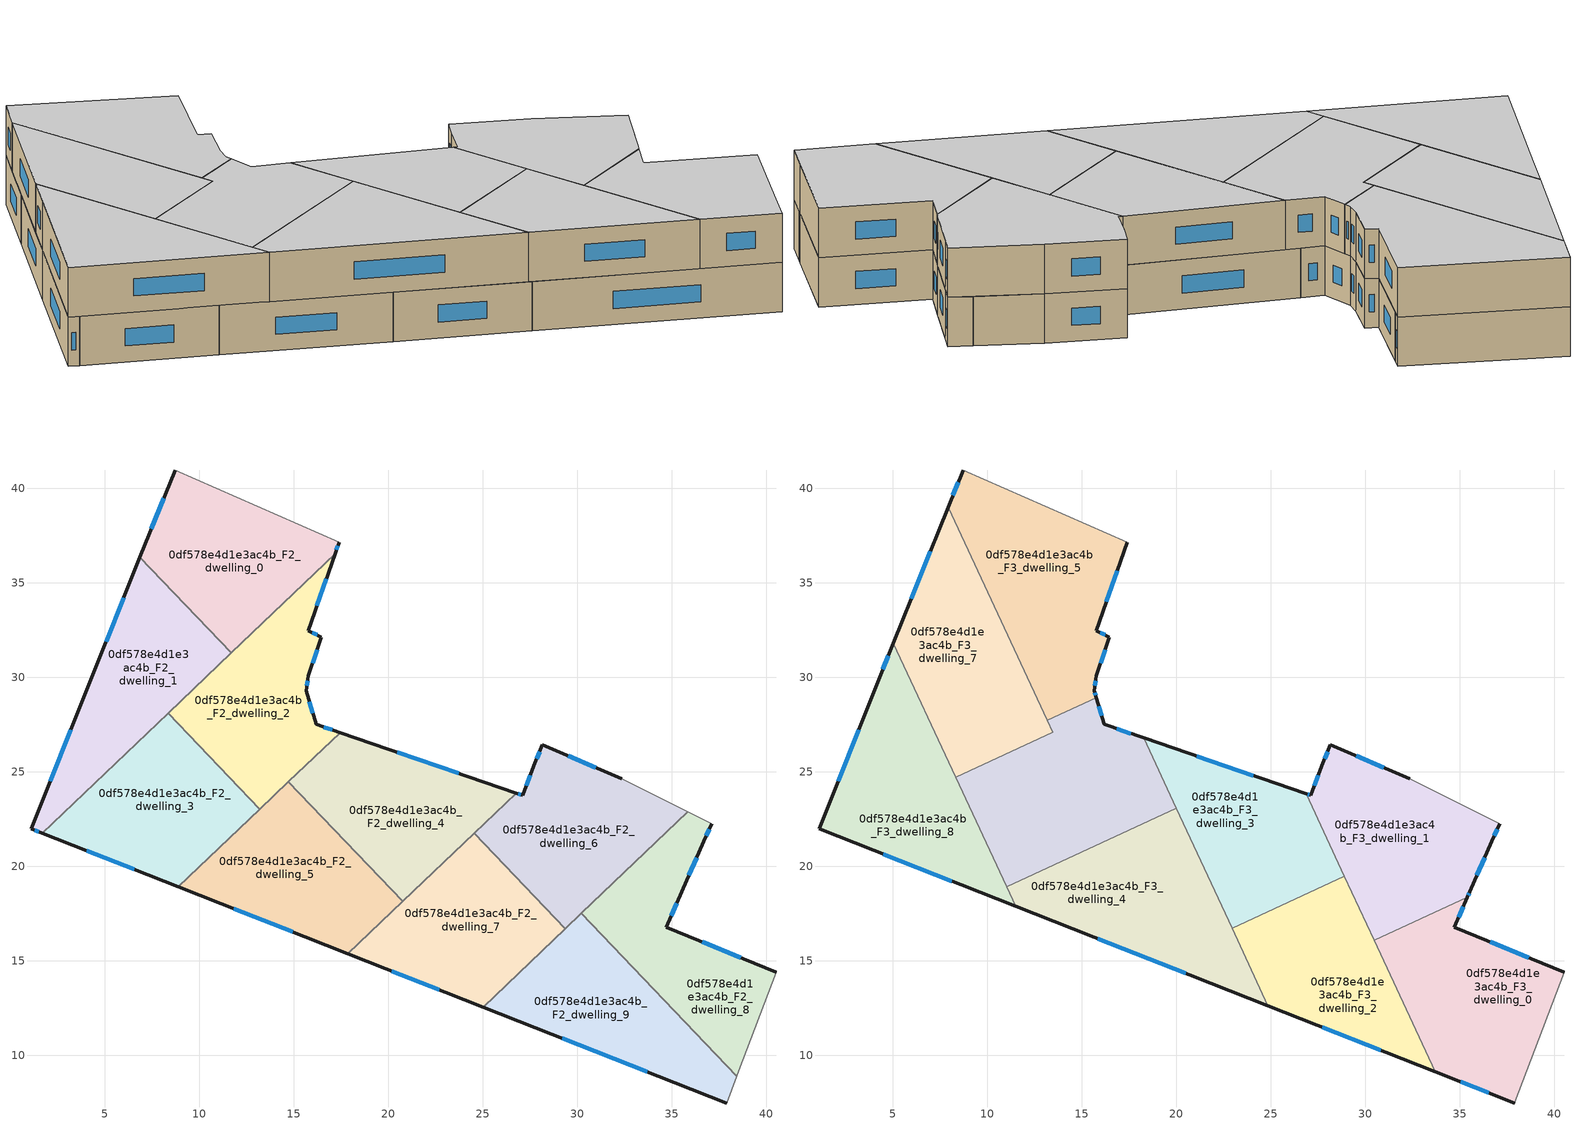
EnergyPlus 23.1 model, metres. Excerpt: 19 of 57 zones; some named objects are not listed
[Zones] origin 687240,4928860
0df578e4d1e3ac4b_F2_dwelling_0
 floor to 0df578e4d1e3ac4b_F1_dwelling_0 (EU_floor_Construction): 17.4,37.16 17.19,36.56 11.69,31.3 6.86,36.35 8.72,40.98 z6
 wall outside (EU_wall_Construction): 17.19,36.56 17.4,37.16 / 8.72,40.98 6.86,36.35 z6:9
 wall adiabatic (EU_wall_Construction): 17.4,37.16 8.72,40.98 z6:9
 wall to 0df578e4d1e3ac4b_F2_dwelling_1 (EU_wall_Construction): 6.86,36.35 11.69,31.3 z6:9
 wall to 0df578e4d1e3ac4b_F2_dwelling_2 (EU_wall_Construction): 11.69,31.3 17.19,36.56 z6:9
 window (EU_Window_Construction): 17.26,36.75 17.33,36.96 / 8.12,39.47 7.47,37.86 z6.98:8.02
0df578e4d1e3ac4b_F2_dwelling_1
 floor to 0df578e4d1e3ac4b_F1_dwelling_1 (EU_floor_Construction): 6.86,36.35 11.69,31.3 1.69,21.75 1.1,21.99 4.2,29.75 z6
 wall outside (EU_wall_Construction): 6.86,36.35 4.2,29.75 1.1,21.99 1.69,21.75 z6:9
 wall to 0df578e4d1e3ac4b_F2_dwelling_3 (EU_wall_Construction): 1.69,21.75 8.35,28.11 z6:9
 wall to 0df578e4d1e3ac4b_F2_dwelling_2 (EU_wall_Construction): 8.35,28.11 11.69,31.3 z6:9
 window (EU_Window_Construction): 6,34.21 5.07,31.9 / 1.3,21.91 1.5,21.83 / 3.19,27.22 2.11,24.51 z6.98:8.02
0df578e4d1e3ac4b_F2_dwelling_2
 floor to 0df578e4d1e3ac4b_F1_dwelling_2 (EU_floor_Construction): 17.19,36.56 15.76,32.48 16.46,32.14 15.77,30.08 15.66,29.3 16.18,27.52 17.45,27.08 13.21,23.03 8.35,28.11 z6
 wall outside (EU_wall_Construction): 17.45,27.08 16.18,27.52 15.66,29.3 15.77,30.08 16.46,32.14 15.76,32.48 17.19,36.56 z6:9
 wall to 0df578e4d1e3ac4b_F2_dwelling_3 (EU_wall_Construction): 8.35,28.11 13.21,23.03 z6:9
 wall to 0df578e4d1e3ac4b_F2_dwelling_4 (EU_wall_Construction): 14.72,24.48 17.45,27.08 z6:9
 wall to 0df578e4d1e3ac4b_F2_dwelling_5 (EU_wall_Construction): 13.21,23.03 14.72,24.48 z6:9
 window (EU_Window_Construction): 16.23,33.8 16.73,35.23 / 16.24,32.25 15.99,32.37 / 16,30.75 16.24,31.47 / 15.7,29.55 15.74,29.82 / 16.01,28.1 15.83,28.72 / 17.04,27.22 16.59,27.38 z6.98:8.02
0df578e4d1e3ac4b_F2_dwelling_3
 floor to 0df578e4d1e3ac4b_F1_dwelling_3 (EU_floor_Construction): 8.35,28.11 13.21,23.03 8.9,18.91 1.69,21.75 z6
 wall outside (EU_wall_Construction): 1.69,21.75 8.9,18.91 z6:9
 wall to 0df578e4d1e3ac4b_F2_dwelling_5 (EU_wall_Construction): 8.9,18.91 13.21,23.03 z6:9
 window (EU_Window_Construction): 4.04,20.83 6.56,19.84 z6.98:8.02
0df578e4d1e3ac4b_F2_dwelling_4
 floor to 0df578e4d1e3ac4b_F1_dwelling_4 (EU_floor_Construction): 26.76,23.88 20.77,18.15 14.72,24.48 17.45,27.08 z6
 wall outside (EU_wall_Construction): 26.76,23.88 17.45,27.08 z6:9
 wall to 0df578e4d1e3ac4b_F2_dwelling_5 (EU_wall_Construction): 14.72,24.48 20.77,18.15 z6:9
 wall to 0df578e4d1e3ac4b_F2_dwelling_7 (EU_wall_Construction): 20.77,18.15 24.55,21.76 z6:9
 wall to 0df578e4d1e3ac4b_F2_dwelling_6 (EU_wall_Construction): 24.55,21.76 26.76,23.88 z6:9
 window (EU_Window_Construction): 23.73,24.92 20.48,26.04 z6.98:8.02
 ceiling adiabatic (EU_roof_Construction): 26.76,23.88 18.28,26.79 21.82,19.16 z9
0df578e4d1e3ac4b_F2_dwelling_5
 floor to 0df578e4d1e3ac4b_F1_dwelling_5 (EU_floor_Construction): 14.72,24.48 20.77,18.15 17.86,15.38 8.9,18.91 z6
 wall outside (EU_wall_Construction): 8.9,18.91 17.86,15.38 z6:9
 wall to 0df578e4d1e3ac4b_F2_dwelling_7 (EU_wall_Construction): 17.86,15.38 20.76,18.15 z6:9
 window (EU_Window_Construction): 11.81,17.76 14.95,16.53 z6.98:8.02
0df578e4d1e3ac4b_F2_dwelling_6
 floor to 0df578e4d1e3ac4b_F1_dwelling_6 (EU_floor_Construction): 35.85,22.9 29.37,16.71 24.55,21.76 26.76,23.88 27.12,23.76 27.7,25.34 28.16,26.44 32.35,24.64 z6
 wall outside (EU_wall_Construction): 32.35,24.64 28.16,26.44 27.7,25.34 27.12,23.76 26.76,23.88 z6:9
 wall adiabatic (EU_wall_Construction): 35.85,22.9 32.35,24.64 z6:9
 wall to 0df578e4d1e3ac4b_F2_dwelling_7 (EU_wall_Construction): 24.55,21.76 29.37,16.71 z6:9
 wall to 0df578e4d1e3ac4b_F2_dwelling_8 (EU_wall_Construction): 30.22,17.51 35.85,22.9 z6:9
 wall to 0df578e4d1e3ac4b_F2_dwelling_9 (EU_wall_Construction): 29.37,16.71 30.22,17.51 z6:9
 window (EU_Window_Construction): 27.01,23.8 26.88,23.84 / 27.51,24.82 27.31,24.27 / 28.01,26.08 27.85,25.69 / 30.99,25.22 29.53,25.85 z6.98:8.02
0df578e4d1e3ac4b_F2_dwelling_7
 floor to 0df578e4d1e3ac4b_F1_dwelling_7 (EU_floor_Construction): 24.55,21.76 29.37,16.71 25.03,12.56 17.86,15.38 z6
 wall outside (EU_wall_Construction): 17.86,15.38 25.03,12.56 z6:9
 wall to 0df578e4d1e3ac4b_F2_dwelling_9 (EU_wall_Construction): 25.03,12.56 29.37,16.71 z6:9
 window (EU_Window_Construction): 20.19,14.46 22.7,13.47 z6.98:8.02
 ceiling adiabatic (EU_roof_Construction): 29.37,16.71 27.39,18.78 22.96,16.72 24.86,12.62 25.03,12.56 z9
0df578e4d1e3ac4b_F2_dwelling_8
 floor to 0df578e4d1e3ac4b_F1_dwelling_8 (EU_floor_Construction): 37.12,22.27 36.69,21.32 35.54,18.67 34.72,16.79 40.54,14.39 38.56,9.18 38.45,8.89 30.22,17.51 35.85,22.9 z6
 wall outside (EU_wall_Construction): 40.54,14.39 34.72,16.79 35.54,18.67 36.69,21.32 37.12,22.27 z6:9
 wall adiabatic (EU_wall_Construction): 38.45,8.89 38.56,9.18 40.54,14.39 / 37.12,22.27 35.85,22.9 z6:9
 wall to 0df578e4d1e3ac4b_F2_dwelling_9 (EU_wall_Construction): 30.22,17.51 38.45,8.89 z6:9
 window (EU_Window_Construction): 38.65,15.17 36.61,16.01 / 36.83,21.63 36.98,21.96 / 35.92,19.53 36.32,20.46 / 34.99,17.4 35.28,18.06 z6.98:8.02
0df578e4d1e3ac4b_F2_dwelling_9
 floor to 0df578e4d1e3ac4b_F1_dwelling_9 (EU_floor_Construction): 30.22,17.51 38.45,8.89 37.91,7.48 25.03,12.56 z6
 wall outside (EU_wall_Construction): 25.03,12.56 37.91,7.48 z6:9
 wall adiabatic (EU_wall_Construction): 37.91,7.48 38.45,8.89 z6:9
 window (EU_Window_Construction): 29.22,10.9 33.72,9.13 z6.98:8.02
0df578e4d1e3ac4b_F3_dwelling_0
 floor to 0df578e4d1e3ac4b_F2_dwelling_8 (EU_floor_Construction): 40.54,14.39 38.56,9.18 38.45,8.89 31.25,16.44 35.41,18.37 34.72,16.79 z9
 floor to 0df578e4d1e3ac4b_F2_dwelling_9 (EU_floor_Construction): 31.25,16.44 38.45,8.89 37.91,7.48 33.7,9.14 30.48,16.08 z9
 wall outside (EU_wall_Construction): 33.7,9.14 37.91,7.48 / 40.54,14.39 34.72,16.79 35.41,18.37 z9:12
 wall adiabatic (EU_wall_Construction): 37.91,7.48 37.93,7.51 38.56,9.18 40.54,14.39 z9:12
 wall to 0df578e4d1e3ac4b_F3_dwelling_2 (EU_wall_Construction): 30.48,16.08 33.7,9.14 z9:12
 wall to 0df578e4d1e3ac4b_F3_dwelling_1 (EU_wall_Construction): 35.41,18.37 30.48,16.08 z9:12
 window (EU_Window_Construction): 35.07,8.6 36.54,8.02 / 34.95,17.3 35.19,17.85 / 38.65,15.17 36.61,16.01 z9.98:11.02
 ceiling to 0df578e4d1e3ac4b_F4_dwelling_0 (EU_floor_Construction): 38.56,9.18 40.54,14.39 34.72,16.79 35.41,18.37 30.48,16.08 33.7,9.14 37.91,7.48 37.93,7.51 z12
0df578e4d1e3ac4b_F3_dwelling_1
 floor to 0df578e4d1e3ac4b_F2_dwelling_6 (EU_floor_Construction): 35.85,22.9 29.94,17.25 26.88,23.84 27.12,23.76 27.7,25.34 28.16,26.44 32.35,24.64 z9
 floor to 0df578e4d1e3ac4b_F2_dwelling_8 (EU_floor_Construction): 37.12,22.27 36.69,21.32 35.54,18.67 35.41,18.37 31.25,16.44 30.22,17.51 35.85,22.9 z9
 floor to 0df578e4d1e3ac4b_F2_dwelling_9 (EU_floor_Construction): 30.22,17.51 31.25,16.44 30.48,16.08 29.94,17.25 z9
 wall outside (EU_wall_Construction): 35.41,18.37 35.54,18.67 36.69,21.32 37.12,22.27 / 32.35,24.64 28.16,26.44 27.7,25.34 27.12,23.76 26.88,23.84 z9:12
 wall adiabatic (EU_wall_Construction): 37.12,22.27 32.35,24.64 z9:12
 wall to 0df578e4d1e3ac4b_F3_dwelling_3 (EU_wall_Construction): 26.88,23.84 28.9,19.48 z9:12
 wall to 0df578e4d1e3ac4b_F3_dwelling_2 (EU_wall_Construction): 28.9,19.48 30.48,16.08 z9:12
 window (EU_Window_Construction): 36.83,21.63 36.98,21.96 / 35.92,19.53 36.32,20.46 / 35.45,18.46 35.5,18.57 / 27.04,23.78 26.96,23.81 / 27.51,24.82 27.31,24.27 / 28.01,26.08 27.85,25.69 / 30.99,25.22 29.53,25.85 z9.98:11.02
 ceiling to 0df578e4d1e3ac4b_F4_dwelling_1 (EU_floor_Construction): 35.41,18.37 35.54,18.67 36.69,21.32 37.12,22.27 32.35,24.64 28.16,26.44 27.7,25.34 27.12,23.76 26.88,23.84 30.48,16.08 z12
0df578e4d1e3ac4b_F3_dwelling_2
 floor to 0df578e4d1e3ac4b_F2_dwelling_9 (EU_floor_Construction): 29.94,17.25 33.7,9.14 25.03,12.56 z9
 floor to 0df578e4d1e3ac4b_F2_dwelling_6 (EU_floor_Construction): 28.9,19.48 29.94,17.25 29.37,16.71 27.39,18.78 z9
 floor adiabatic (EU_floor_Construction): 27.39,18.78 29.37,16.71 25.03,12.56 24.86,12.62 22.96,16.72 z9
 wall outside (EU_wall_Construction): 24.86,12.62 33.7,9.14 z9:12
 wall to 0df578e4d1e3ac4b_F3_dwelling_3 (EU_wall_Construction): 28.9,19.48 22.96,16.72 z9:12
 wall to 0df578e4d1e3ac4b_F3_dwelling_4 (EU_wall_Construction): 22.96,16.72 24.86,12.62 z9:12
 window (EU_Window_Construction): 27.73,11.49 30.82,10.27 z9.98:11.02
 ceiling to 0df578e4d1e3ac4b_F4_dwelling_2 (EU_floor_Construction): 33.7,9.14 28.9,19.48 22.96,16.72 24.86,12.62 z12
0df578e4d1e3ac4b_F3_dwelling_3
 floor adiabatic (EU_floor_Construction): 26.76,23.88 21.82,19.16 18.28,26.79 z9
 floor to 0df578e4d1e3ac4b_F2_dwelling_6 (EU_floor_Construction): 26.88,23.84 28.9,19.48 27.39,18.78 24.55,21.76 26.76,23.88 z9
 floor to 0df578e4d1e3ac4b_F2_dwelling_7 (EU_floor_Construction): 24.55,21.76 27.39,18.78 22.96,16.72 21.82,19.16 z9
 wall outside (EU_wall_Construction): 26.88,23.84 18.28,26.79 z9:12
 wall to 0df578e4d1e3ac4b_F3_dwelling_6 (EU_wall_Construction): 18.28,26.79 20,23.09 z9:12
 wall to 0df578e4d1e3ac4b_F3_dwelling_4 (EU_wall_Construction): 20,23.09 22.96,16.72 z9:12
 window (EU_Window_Construction): 24.08,24.8 21.08,25.83 z9.98:11.02
 ceiling to 0df578e4d1e3ac4b_F4_dwelling_3 (EU_floor_Construction): 28.9,19.48 26.88,23.84 18.28,26.79 22.96,16.72 z12
0df578e4d1e3ac4b_F3_dwelling_4
 floor to 0df578e4d1e3ac4b_F2_dwelling_5 (EU_floor_Construction): 17.26,21.82 20.77,18.15 17.86,15.38 11.5,17.89 11.02,18.92 z9
 floor to 0df578e4d1e3ac4b_F2_dwelling_7 (EU_floor_Construction): 21.82,19.16 24.86,12.62 17.86,15.38 z9
 floor to 0df578e4d1e3ac4b_F2_dwelling_4 (EU_floor_Construction): 20,23.09 21.82,19.16 20.77,18.15 17.26,21.82 z9
 wall outside (EU_wall_Construction): 11.5,17.89 24.86,12.62 z9:12
 wall to 0df578e4d1e3ac4b_F3_dwelling_6 (EU_wall_Construction): 20,23.09 11.02,18.92 z9:12
 wall to 0df578e4d1e3ac4b_F3_dwelling_8 (EU_wall_Construction): 11.02,18.92 11.5,17.89 z9:12
 window (EU_Window_Construction): 15.84,16.18 20.51,14.34 z9.98:11.02
 ceiling to 0df578e4d1e3ac4b_F4_dwelling_4 (EU_floor_Construction): 24.86,12.62 20,23.09 11.02,18.92 11.5,17.89 z12
0df578e4d1e3ac4b_F3_dwelling_5
 floor to 0df578e4d1e3ac4b_F2_dwelling_0 (EU_floor_Construction): 17.4,37.16 17.19,36.56 11.69,31.3 11.33,31.68 7.93,39 8.72,40.98 z9
 floor to 0df578e4d1e3ac4b_F2_dwelling_2 (EU_floor_Construction): 17.19,36.56 15.76,32.48 16.46,32.14 15.77,30.08 15.66,29.3 15.77,28.93 13.17,27.72 11.56,31.18 z9
 floor to 0df578e4d1e3ac4b_F2_dwelling_1 (EU_floor_Construction): 11.33,31.68 11.69,31.3 11.56,31.18 z9
 wall outside (EU_wall_Construction): 15.77,28.93 15.66,29.3 15.77,30.08 16.46,32.14 15.76,32.48 17.4,37.16 / 8.72,40.98 7.93,39 z9:12
 wall to 0df578e4d1e3ac4b_F3_dwelling_6 (EU_wall_Construction): 13.17,27.72 15.77,28.93 z9:12
 wall adiabatic (EU_wall_Construction): 17.4,37.16 8.72,40.98 z9:12
 wall to 0df578e4d1e3ac4b_F3_dwelling_7 (EU_wall_Construction): 7.93,39 13.17,27.72 z9:12
 window (EU_Window_Construction): 16.3,34 16.87,35.64 / 16.24,32.25 15.99,32.37 / 16,30.75 16.24,31.47 / 15.7,29.55 15.74,29.82 / 15.74,29.05 15.7,29.18 / 8.46,40.34 8.19,39.65 z9.98:11.02
 ceiling to 0df578e4d1e3ac4b_F4_dwelling_5 (EU_floor_Construction): 15.77,28.93 15.66,29.3 15.77,30.08 16.46,32.14 15.76,32.48 17.4,37.16 8.72,40.98 7.93,39 13.17,27.72 z12
0df578e4d1e3ac4b_F3_dwelling_6
 floor to 0df578e4d1e3ac4b_F2_dwelling_2 (EU_floor_Construction): 15.77,28.93 16.18,27.52 17.45,27.08 13.21,23.03 10.6,25.76 13.46,27.09 13.17,27.72 z9
 floor to 0df578e4d1e3ac4b_F2_dwelling_5 (EU_floor_Construction): 14.72,24.48 17.26,21.82 11.02,18.92 10.37,20.32 z9
 floor to 0df578e4d1e3ac4b_F2_dwelling_3 (EU_floor_Construction): 10.6,25.76 13.21,23.03 10.37,20.32 8.34,24.71 z9
 floor to 0df578e4d1e3ac4b_F2_dwelling_4 (EU_floor_Construction): 18.28,26.79 20,23.09 17.26,21.82 14.72,24.48 17.45,27.08 z9
 wall outside (EU_wall_Construction): 18.28,26.79 16.18,27.52 15.77,28.93 z9:12
 wall to 0df578e4d1e3ac4b_F3_dwelling_7 (EU_wall_Construction): 13.17,27.72 13.46,27.09 8.34,24.71 z9:12
 wall to 0df578e4d1e3ac4b_F3_dwelling_8 (EU_wall_Construction): 8.34,24.71 11.02,18.92 z9:12
 window (EU_Window_Construction): 16.05,27.98 15.9,28.47 / 17.6,27.03 16.87,27.28 z9.98:11.02
 ceiling to 0df578e4d1e3ac4b_F4_dwelling_6 (EU_floor_Construction): 20,23.09 18.28,26.79 16.18,27.52 15.77,28.93 13.17,27.72 13.46,27.09 8.34,24.71 11.02,18.92 z12
0df578e4d1e3ac4b_F3_dwelling_7
 floor to 0df578e4d1e3ac4b_F2_dwelling_1 (EU_floor_Construction): 11.33,31.68 11.56,31.18 7.25,27.06 5.04,31.82 6.86,36.35 z9
 floor to 0df578e4d1e3ac4b_F2_dwelling_0 (EU_floor_Construction): 7.93,39 11.33,31.68 6.86,36.35 z9
 floor to 0df578e4d1e3ac4b_F2_dwelling_3 (EU_floor_Construction): 8.35,28.11 10.6,25.76 8.34,24.71 7.25,27.06 z9
 floor to 0df578e4d1e3ac4b_F2_dwelling_2 (EU_floor_Construction): 11.56,31.18 13.46,27.09 10.6,25.76 8.35,28.11 z9
 wall outside (EU_wall_Construction): 7.93,39 5.04,31.82 z9:12
 wall to 0df578e4d1e3ac4b_F3_dwelling_8 (EU_wall_Construction): 5.04,31.82 8.34,24.71 z9:12
 window (EU_Window_Construction): 6.99,36.67 5.98,34.16 z9.98:11.02
 ceiling to 0df578e4d1e3ac4b_F4_dwelling_7 (EU_floor_Construction): 13.46,27.09 7.93,39 5.04,31.82 8.34,24.71 z12
0df578e4d1e3ac4b_F3_dwelling_8
 floor to 0df578e4d1e3ac4b_F2_dwelling_3 (EU_floor_Construction): 7.25,27.06 10.37,20.32 8.9,18.91 1.69,21.75 z9
 floor to 0df578e4d1e3ac4b_F2_dwelling_1 (EU_floor_Construction): 5.04,31.82 7.25,27.06 1.69,21.75 1.1,21.99 4.2,29.75 z9
 floor to 0df578e4d1e3ac4b_F2_dwelling_5 (EU_floor_Construction): 10.37,20.32 11.5,17.89 8.9,18.91 z9
 wall outside (EU_wall_Construction): 5.04,31.82 4.2,29.75 1.1,21.99 11.5,17.89 z9:12
 window (EU_Window_Construction): 4.48,20.65 8.12,19.22 / 3.19,27.22 2.11,24.51 / 4.77,31.15 4.47,30.42 z9.98:11.02
 ceiling to 0df578e4d1e3ac4b_F4_dwelling_8 (EU_floor_Construction): 11.5,17.89 5.04,31.82 4.2,29.75 1.1,21.99 z12
[Building]
EU S2 Campaign: North Axis=0; Terrain=City; Solar Distribution=FullExterior
[Site:Location]
Bologna: Latitude=44.5; Longitude=11.25; Time Zone=1; Elevation=37
[SizingPeriod:WeatherFileDays]
AnnualSizingPeriod: Begin Month=1; Begin Day of Month=1; End Month=12; End Day of Month=31; Day of Week for Start Day=Monday; Use Weather File Daylight Saving Period=No; Use Weather File Rain and Snow Indicators=No
[MATERIAL]
EU_InternalMass_Material: Roughness=MediumRough; Thickness=0.1; Conductivity=1; Density=1800; Specific Heat=900; Thermal Absorptance=0.9; Solar Absorptance=0.7; Visible Absorptance=0.7
[MATERIAL:NOMASS] Roughness=MediumRough; Thermal Absorptance=0.9; Solar Absorptance=0.7; Visible Absorptance=0.7
Name | Thermal Resistance
EU_wall_NoMass | 0.905828
EU_roof_NoMass | 0.37593
EU_floor_NoMass | 0.67114
[WINDOWMATERIAL:SIMPLEGLAZINGSYSTEM]
EU_Window_SimpleGlazing: UFactor=4.52486; Solar Heat Gain Coefficient=0.85; Visible Transmittance=0.85
[CONSTRUCTION]
EU_wall_Construction: EU_wall_NoMass
EU_roof_Construction: EU_roof_NoMass
EU_floor_Construction: EU_floor_NoMass
EU_Window_Construction: EU_Window_SimpleGlazing
EU_InternalMass_Construction: EU_InternalMass_Material
[ZONE] Type=1; Multiplier=1; Ceiling Height=autocalculate; Floor Area=autocalculate; Part of Total Floor Area=Yes
Name | Volume
0df578e4d1e3ac4b_F2_dwelling_0 | 159.878
0df578e4d1e3ac4b_F3_dwelling_0 | 177.657
0df578e4d1e3ac4b_F2_dwelling_1 | 159.882
0df578e4d1e3ac4b_F3_dwelling_1 | 177.644
0df578e4d1e3ac4b_F2_dwelling_2 | 159.881
0df578e4d1e3ac4b_F3_dwelling_2 | 156.469
0df578e4d1e3ac4b_F2_dwelling_3 | 159.894
0df578e4d1e3ac4b_F3_dwelling_3 | 156.441
0df578e4d1e3ac4b_F2_dwelling_4 | 158.339
0df578e4d1e3ac4b_F3_dwelling_4 | 188.254
0df578e4d1e3ac4b_F2_dwelling_5 | 158.336
0df578e4d1e3ac4b_F3_dwelling_5 | 198.853
0df578e4d1e3ac4b_F2_dwelling_6 | 162.986
0df578e4d1e3ac4b_F3_dwelling_6 | 188.232
0df578e4d1e3ac4b_F2_dwelling_7 | 159.884
0df578e4d1e3ac4b_F3_dwelling_7 | 177.631
0df578e4d1e3ac4b_F2_dwelling_8 | 159.907
0df578e4d1e3ac4b_F3_dwelling_8 | 177.651
0df578e4d1e3ac4b_F2_dwelling_9 | 159.879
[INTERNALMASS] Construction=EU_InternalMass_Construction
Name | Zone or ZoneList | Surface Area
0df578e4d1e3ac4b_F2_dwelling_0_EU_InternalMass | 0df578e4d1e3ac4b_F2_dwelling_0 | 53.2926
0df578e4d1e3ac4b_F2_dwelling_1_EU_InternalMass | 0df578e4d1e3ac4b_F2_dwelling_1 | 53.2937
0df578e4d1e3ac4b_F2_dwelling_2_EU_InternalMass | 0df578e4d1e3ac4b_F2_dwelling_2 | 53.2964
0df578e4d1e3ac4b_F2_dwelling_3_EU_InternalMass | 0df578e4d1e3ac4b_F2_dwelling_3 | 53.2978
0df578e4d1e3ac4b_F2_dwelling_4_EU_InternalMass | 0df578e4d1e3ac4b_F2_dwelling_4 | 52.7793
0df578e4d1e3ac4b_F2_dwelling_5_EU_InternalMass | 0df578e4d1e3ac4b_F2_dwelling_5 | 52.7788
0df578e4d1e3ac4b_F2_dwelling_6_EU_InternalMass | 0df578e4d1e3ac4b_F2_dwelling_6 | 54.3296
0df578e4d1e3ac4b_F2_dwelling_7_EU_InternalMass | 0df578e4d1e3ac4b_F2_dwelling_7 | 53.2946
0df578e4d1e3ac4b_F2_dwelling_8_EU_InternalMass | 0df578e4d1e3ac4b_F2_dwelling_8 | 53.3027
0df578e4d1e3ac4b_F2_dwelling_9_EU_InternalMass | 0df578e4d1e3ac4b_F2_dwelling_9 | 53.2929
0df578e4d1e3ac4b_F3_dwelling_0_EU_InternalMass | 0df578e4d1e3ac4b_F3_dwelling_0 | 59.2192
0df578e4d1e3ac4b_F3_dwelling_1_EU_InternalMass | 0df578e4d1e3ac4b_F3_dwelling_1 | 59.2151
0df578e4d1e3ac4b_F3_dwelling_2_EU_InternalMass | 0df578e4d1e3ac4b_F3_dwelling_2 | 52.1542
0df578e4d1e3ac4b_F3_dwelling_3_EU_InternalMass | 0df578e4d1e3ac4b_F3_dwelling_3 | 52.1466
0df578e4d1e3ac4b_F3_dwelling_4_EU_InternalMass | 0df578e4d1e3ac4b_F3_dwelling_4 | 62.7521
0df578e4d1e3ac4b_F3_dwelling_5_EU_InternalMass | 0df578e4d1e3ac4b_F3_dwelling_5 | 66.2863
0df578e4d1e3ac4b_F3_dwelling_6_EU_InternalMass | 0df578e4d1e3ac4b_F3_dwelling_6 | 62.7436
0df578e4d1e3ac4b_F3_dwelling_7_EU_InternalMass | 0df578e4d1e3ac4b_F3_dwelling_7 | 59.2098
0df578e4d1e3ac4b_F3_dwelling_8_EU_InternalMass | 0df578e4d1e3ac4b_F3_dwelling_8 | 59.2168
[OTHEREQUIPMENT] Fuel Type=Electricity; Design Level Calculation Method=Watts/Area; Power per Zone Floor Area=1; Fraction Latent=0; Fraction Radiant=0; Fraction Lost=0; Carbon Dioxide Generation Rate=0; EndUse Subcategory=EU_Step8_InternalGains
Name | Zone or ZoneList or Space or SpaceList | Schedule
EU_Step8_InternalGain_0df578e4d1e3ac4b_F2_dwelling_0_f000 | 0df578e4d1e3ac4b_F2_dwelling_0 | EU_Step8_GainSchedule_0df578e4d1e3ac4b_F2_dwelling_0_f000
EU_Step8_InternalGain_0df578e4d1e3ac4b_F2_dwelling_1_f000 | 0df578e4d1e3ac4b_F2_dwelling_1 | EU_Step8_GainSchedule_0df578e4d1e3ac4b_F2_dwelling_1_f000
EU_Step8_InternalGain_0df578e4d1e3ac4b_F2_dwelling_2_f000 | 0df578e4d1e3ac4b_F2_dwelling_2 | EU_Step8_GainSchedule_0df578e4d1e3ac4b_F2_dwelling_2_f000
EU_Step8_InternalGain_0df578e4d1e3ac4b_F2_dwelling_3_f000 | 0df578e4d1e3ac4b_F2_dwelling_3 | EU_Step8_GainSchedule_0df578e4d1e3ac4b_F2_dwelling_3_f000
EU_Step8_InternalGain_0df578e4d1e3ac4b_F2_dwelling_4_f000 | 0df578e4d1e3ac4b_F2_dwelling_4 | EU_Step8_GainSchedule_0df578e4d1e3ac4b_F2_dwelling_4_f000
EU_Step8_InternalGain_0df578e4d1e3ac4b_F2_dwelling_5_f000 | 0df578e4d1e3ac4b_F2_dwelling_5 | EU_Step8_GainSchedule_0df578e4d1e3ac4b_F2_dwelling_5_f000
EU_Step8_InternalGain_0df578e4d1e3ac4b_F2_dwelling_6_f000 | 0df578e4d1e3ac4b_F2_dwelling_6 | EU_Step8_GainSchedule_0df578e4d1e3ac4b_F2_dwelling_6_f000
EU_Step8_InternalGain_0df578e4d1e3ac4b_F2_dwelling_7_f000 | 0df578e4d1e3ac4b_F2_dwelling_7 | EU_Step8_GainSchedule_0df578e4d1e3ac4b_F2_dwelling_7_f000
EU_Step8_InternalGain_0df578e4d1e3ac4b_F2_dwelling_8_f000 | 0df578e4d1e3ac4b_F2_dwelling_8 | EU_Step8_GainSchedule_0df578e4d1e3ac4b_F2_dwelling_8_f000
EU_Step8_InternalGain_0df578e4d1e3ac4b_F2_dwelling_9_f000 | 0df578e4d1e3ac4b_F2_dwelling_9 | EU_Step8_GainSchedule_0df578e4d1e3ac4b_F2_dwelling_9_f000
EU_Step8_InternalGain_0df578e4d1e3ac4b_F3_dwelling_0_f000 | 0df578e4d1e3ac4b_F3_dwelling_0 | EU_Step8_GainSchedule_0df578e4d1e3ac4b_F3_dwelling_0_f000
EU_Step8_InternalGain_0df578e4d1e3ac4b_F3_dwelling_1_f000 | 0df578e4d1e3ac4b_F3_dwelling_1 | EU_Step8_GainSchedule_0df578e4d1e3ac4b_F3_dwelling_1_f000
EU_Step8_InternalGain_0df578e4d1e3ac4b_F3_dwelling_2_f000 | 0df578e4d1e3ac4b_F3_dwelling_2 | EU_Step8_GainSchedule_0df578e4d1e3ac4b_F3_dwelling_2_f000
EU_Step8_InternalGain_0df578e4d1e3ac4b_F3_dwelling_3_f000 | 0df578e4d1e3ac4b_F3_dwelling_3 | EU_Step8_GainSchedule_0df578e4d1e3ac4b_F3_dwelling_3_f000
EU_Step8_InternalGain_0df578e4d1e3ac4b_F3_dwelling_4_f000 | 0df578e4d1e3ac4b_F3_dwelling_4 | EU_Step8_GainSchedule_0df578e4d1e3ac4b_F3_dwelling_4_f000
EU_Step8_InternalGain_0df578e4d1e3ac4b_F3_dwelling_5_f000 | 0df578e4d1e3ac4b_F3_dwelling_5 | EU_Step8_GainSchedule_0df578e4d1e3ac4b_F3_dwelling_5_f000
EU_Step8_InternalGain_0df578e4d1e3ac4b_F3_dwelling_6_f000 | 0df578e4d1e3ac4b_F3_dwelling_6 | EU_Step8_GainSchedule_0df578e4d1e3ac4b_F3_dwelling_6_f000
EU_Step8_InternalGain_0df578e4d1e3ac4b_F3_dwelling_7_f000 | 0df578e4d1e3ac4b_F3_dwelling_7 | EU_Step8_GainSchedule_0df578e4d1e3ac4b_F3_dwelling_7_f000
EU_Step8_InternalGain_0df578e4d1e3ac4b_F3_dwelling_8_f000 | 0df578e4d1e3ac4b_F3_dwelling_8 | EU_Step8_GainSchedule_0df578e4d1e3ac4b_F3_dwelling_8_f000
[ZONEVENTILATION:DESIGNFLOWRATE] Schedule=EU_AlwaysOn; Design Flow Rate Calculation Method=AirChanges/Hour; Air Changes per Hour=0.73129; Ventilation Type=Natural; Fan Pressure Rise=0; Fan Total Efficiency=1; Constant Term Coefficient=1; Temperature Term Coefficient=0; Velocity Term Coefficient=0; Velocity Squared Term Coefficient=0; Minimum Indoor Temperature=-100; Maximum Indoor Temperature=100; Delta Temperature=-100; Minimum Outdoor Temperature=-100; Maximum Outdoor Temperature=100; Maximum Wind Speed=40
Name | Zone or ZoneList or Space or SpaceList
EU_ConstantAir_0df578e4d1e3ac4b_F2_dwelling_0 | 0df578e4d1e3ac4b_F2_dwelling_0
EU_ConstantAir_0df578e4d1e3ac4b_F2_dwelling_1 | 0df578e4d1e3ac4b_F2_dwelling_1
EU_ConstantAir_0df578e4d1e3ac4b_F2_dwelling_2 | 0df578e4d1e3ac4b_F2_dwelling_2
EU_ConstantAir_0df578e4d1e3ac4b_F2_dwelling_3 | 0df578e4d1e3ac4b_F2_dwelling_3
EU_ConstantAir_0df578e4d1e3ac4b_F2_dwelling_4 | 0df578e4d1e3ac4b_F2_dwelling_4
EU_ConstantAir_0df578e4d1e3ac4b_F2_dwelling_5 | 0df578e4d1e3ac4b_F2_dwelling_5
EU_ConstantAir_0df578e4d1e3ac4b_F2_dwelling_6 | 0df578e4d1e3ac4b_F2_dwelling_6
EU_ConstantAir_0df578e4d1e3ac4b_F2_dwelling_7 | 0df578e4d1e3ac4b_F2_dwelling_7
EU_ConstantAir_0df578e4d1e3ac4b_F2_dwelling_8 | 0df578e4d1e3ac4b_F2_dwelling_8
EU_ConstantAir_0df578e4d1e3ac4b_F2_dwelling_9 | 0df578e4d1e3ac4b_F2_dwelling_9
EU_ConstantAir_0df578e4d1e3ac4b_F3_dwelling_0 | 0df578e4d1e3ac4b_F3_dwelling_0
EU_ConstantAir_0df578e4d1e3ac4b_F3_dwelling_1 | 0df578e4d1e3ac4b_F3_dwelling_1
EU_ConstantAir_0df578e4d1e3ac4b_F3_dwelling_2 | 0df578e4d1e3ac4b_F3_dwelling_2
EU_ConstantAir_0df578e4d1e3ac4b_F3_dwelling_3 | 0df578e4d1e3ac4b_F3_dwelling_3
EU_ConstantAir_0df578e4d1e3ac4b_F3_dwelling_4 | 0df578e4d1e3ac4b_F3_dwelling_4
EU_ConstantAir_0df578e4d1e3ac4b_F3_dwelling_5 | 0df578e4d1e3ac4b_F3_dwelling_5
EU_ConstantAir_0df578e4d1e3ac4b_F3_dwelling_6 | 0df578e4d1e3ac4b_F3_dwelling_6
EU_ConstantAir_0df578e4d1e3ac4b_F3_dwelling_7 | 0df578e4d1e3ac4b_F3_dwelling_7
EU_ConstantAir_0df578e4d1e3ac4b_F3_dwelling_8 | 0df578e4d1e3ac4b_F3_dwelling_8
[HVACTEMPLATE:ZONE:IDEALLOADSAIRSYSTEM] System Availability Schedule=EU_AlwaysOn; Maximum Heating Supply Air Temperature=50; Minimum Cooling Supply Air Temperature=13; Maximum Heating Supply Air Humidity Ratio=0.0156; Minimum Cooling Supply Air Humidity Ratio=0.0077; Heating Limit=NoLimit; Cooling Limit=NoLimit; Heating Availability Schedule=EU_AlwaysOn; Cooling Availability Schedule=EU_CoolingOff; Dehumidification Control Type=ConstantSensibleHeatRatio; Cooling Sensible Heat Ratio=0.7; Dehumidification Setpoint=60; Humidification Control Type=None; Humidification Setpoint=30; Outdoor Air Method=None; Outdoor Air Flow Rate per Person=0.00944; Outdoor Air Flow Rate per Zone Floor Area=0; Outdoor Air Flow Rate per Zone=0; Demand Controlled Ventilation Type=None; Outdoor Air Economizer Type=NoEconomizer; Heat Recovery Type=None; Sensible Heat Recovery Effectiveness=0.7; Latent Heat Recovery Effectiveness=0.65
Name | Template Thermostat
0df578e4d1e3ac4b_F2_dwelling_0 | EU_HeatOnly_0df578e4d1e3ac4b_F2_dwelling_0
0df578e4d1e3ac4b_F2_dwelling_1 | EU_HeatOnly_0df578e4d1e3ac4b_F2_dwelling_1
0df578e4d1e3ac4b_F2_dwelling_2 | EU_HeatOnly_0df578e4d1e3ac4b_F2_dwelling_2
0df578e4d1e3ac4b_F2_dwelling_3 | EU_HeatOnly_0df578e4d1e3ac4b_F2_dwelling_3
0df578e4d1e3ac4b_F2_dwelling_4 | EU_HeatOnly_0df578e4d1e3ac4b_F2_dwelling_4
0df578e4d1e3ac4b_F2_dwelling_5 | EU_HeatOnly_0df578e4d1e3ac4b_F2_dwelling_5
0df578e4d1e3ac4b_F2_dwelling_6 | EU_HeatOnly_0df578e4d1e3ac4b_F2_dwelling_6
0df578e4d1e3ac4b_F2_dwelling_7 | EU_HeatOnly_0df578e4d1e3ac4b_F2_dwelling_7
0df578e4d1e3ac4b_F2_dwelling_8 | EU_HeatOnly_0df578e4d1e3ac4b_F2_dwelling_8
0df578e4d1e3ac4b_F2_dwelling_9 | EU_HeatOnly_0df578e4d1e3ac4b_F2_dwelling_9
0df578e4d1e3ac4b_F3_dwelling_0 | EU_HeatOnly_0df578e4d1e3ac4b_F3_dwelling_0
0df578e4d1e3ac4b_F3_dwelling_1 | EU_HeatOnly_0df578e4d1e3ac4b_F3_dwelling_1
0df578e4d1e3ac4b_F3_dwelling_2 | EU_HeatOnly_0df578e4d1e3ac4b_F3_dwelling_2
0df578e4d1e3ac4b_F3_dwelling_3 | EU_HeatOnly_0df578e4d1e3ac4b_F3_dwelling_3
0df578e4d1e3ac4b_F3_dwelling_4 | EU_HeatOnly_0df578e4d1e3ac4b_F3_dwelling_4
0df578e4d1e3ac4b_F3_dwelling_5 | EU_HeatOnly_0df578e4d1e3ac4b_F3_dwelling_5
0df578e4d1e3ac4b_F3_dwelling_6 | EU_HeatOnly_0df578e4d1e3ac4b_F3_dwelling_6
0df578e4d1e3ac4b_F3_dwelling_7 | EU_HeatOnly_0df578e4d1e3ac4b_F3_dwelling_7
0df578e4d1e3ac4b_F3_dwelling_8 | EU_HeatOnly_0df578e4d1e3ac4b_F3_dwelling_8
[SIZING:ZONE] Zone Cooling Design Supply Air Temperature Input Method=SupplyAirTemperature; Zone Cooling Design Supply Air Temperature=13; Zone Heating Design Supply Air Temperature Input Method=SupplyAirTemperature; Zone Heating Design Supply Air Temperature=50; Zone Cooling Design Supply Air Humidity Ratio=0.008; Zone Heating Design Supply Air Humidity Ratio=0.008; Cooling Design Air Flow Method=DesignDay; Cooling Design Air Flow Rate=0; Cooling Minimum Air Flow per Zone Floor Area=0.000762; Cooling Minimum Air Flow=0; Cooling Minimum Air Flow Fraction=0.2; Heating Design Air Flow Method=DesignDay; Heating Design Air Flow Rate=0; Heating Maximum Air Flow per Zone Floor Area=0.002032; Heating Maximum Air Flow=0.141576; Heating Maximum Air Flow Fraction=0.3; Account for Dedicated Outdoor Air System=No; Dedicated Outdoor Air System Control Strategy=NeutralSupplyAir; Dedicated Outdoor Air Low Setpoint Temperature for Design=autosize; Dedicated Outdoor Air High Setpoint Temperature for Design=autosize; Zone Load Sizing Method=Sensible Load Only No Latent Load; Zone Latent Cooling Design Supply Air Humidity Ratio Input Method=HumidityRatioDifference; Zone Cooling Design Supply Air Humidity Ratio Difference=0.005; Zone Latent Heating Design Supply Air Humidity Ratio Input Method=HumidityRatioDifference; Zone Humidification Design Supply Air Humidity Ratio Difference=0.005
0df578e4d1e3ac4b_F2_dwelling_0; 0df578e4d1e3ac4b_F2_dwelling_1; 0df578e4d1e3ac4b_F2_dwelling_2; 0df578e4d1e3ac4b_F2_dwelling_3; 0df578e4d1e3ac4b_F2_dwelling_4; 0df578e4d1e3ac4b_F2_dwelling_5; 0df578e4d1e3ac4b_F2_dwelling_6; 0df578e4d1e3ac4b_F2_dwelling_7; 0df578e4d1e3ac4b_F2_dwelling_8; 0df578e4d1e3ac4b_F2_dwelling_9; 0df578e4d1e3ac4b_F3_dwelling_0; 0df578e4d1e3ac4b_F3_dwelling_1; 0df578e4d1e3ac4b_F3_dwelling_2; 0df578e4d1e3ac4b_F3_dwelling_3; 0df578e4d1e3ac4b_F3_dwelling_4; 0df578e4d1e3ac4b_F3_dwelling_5; 0df578e4d1e3ac4b_F3_dwelling_6; 0df578e4d1e3ac4b_F3_dwelling_7; 0df578e4d1e3ac4b_F3_dwelling_8
[SCHEDULE:CONSTANT]
Name | Hourly Value
EU_AlwaysOn | 1
EU_CoolingOff | 0
[SCHEDULE:FILE] Column Number=1; Rows to Skip at Top=0; Number of Hours of Data=8760; Column Separator=Comma; Interpolate to Timestep=No; Minutes per Item=60; Adjust Schedule for Daylight Savings=Yes
Name | File
EU_Step8_GainSchedule_0df578e4d1e3ac4b_F2_dwelling_0_f000 | ../../schedules/0df578e4d1e3ac4b/0df578e4d1e3ac4b_F2_dwelling_0_f000_gain.csv
EU_Step8_GainSchedule_0df578e4d1e3ac4b_F2_dwelling_1_f000 | ../../schedules/0df578e4d1e3ac4b/0df578e4d1e3ac4b_F2_dwelling_1_f000_gain.csv
EU_Step8_GainSchedule_0df578e4d1e3ac4b_F2_dwelling_2_f000 | ../../schedules/0df578e4d1e3ac4b/0df578e4d1e3ac4b_F2_dwelling_2_f000_gain.csv
EU_Step8_GainSchedule_0df578e4d1e3ac4b_F2_dwelling_3_f000 | ../../schedules/0df578e4d1e3ac4b/0df578e4d1e3ac4b_F2_dwelling_3_f000_gain.csv
EU_Step8_GainSchedule_0df578e4d1e3ac4b_F2_dwelling_4_f000 | ../../schedules/0df578e4d1e3ac4b/0df578e4d1e3ac4b_F2_dwelling_4_f000_gain.csv
EU_Step8_GainSchedule_0df578e4d1e3ac4b_F2_dwelling_5_f000 | ../../schedules/0df578e4d1e3ac4b/0df578e4d1e3ac4b_F2_dwelling_5_f000_gain.csv
EU_Step8_GainSchedule_0df578e4d1e3ac4b_F2_dwelling_6_f000 | ../../schedules/0df578e4d1e3ac4b/0df578e4d1e3ac4b_F2_dwelling_6_f000_gain.csv
EU_Step8_GainSchedule_0df578e4d1e3ac4b_F2_dwelling_7_f000 | ../../schedules/0df578e4d1e3ac4b/0df578e4d1e3ac4b_F2_dwelling_7_f000_gain.csv
EU_Step8_GainSchedule_0df578e4d1e3ac4b_F2_dwelling_8_f000 | ../../schedules/0df578e4d1e3ac4b/0df578e4d1e3ac4b_F2_dwelling_8_f000_gain.csv
EU_Step8_GainSchedule_0df578e4d1e3ac4b_F2_dwelling_9_f000 | ../../schedules/0df578e4d1e3ac4b/0df578e4d1e3ac4b_F2_dwelling_9_f000_gain.csv
EU_Step8_GainSchedule_0df578e4d1e3ac4b_F3_dwelling_0_f000 | ../../schedules/0df578e4d1e3ac4b/0df578e4d1e3ac4b_F3_dwelling_0_f000_gain.csv
EU_Step8_GainSchedule_0df578e4d1e3ac4b_F3_dwelling_1_f000 | ../../schedules/0df578e4d1e3ac4b/0df578e4d1e3ac4b_F3_dwelling_1_f000_gain.csv
EU_Step8_GainSchedule_0df578e4d1e3ac4b_F3_dwelling_2_f000 | ../../schedules/0df578e4d1e3ac4b/0df578e4d1e3ac4b_F3_dwelling_2_f000_gain.csv
EU_Step8_GainSchedule_0df578e4d1e3ac4b_F3_dwelling_3_f000 | ../../schedules/0df578e4d1e3ac4b/0df578e4d1e3ac4b_F3_dwelling_3_f000_gain.csv
EU_Step8_GainSchedule_0df578e4d1e3ac4b_F3_dwelling_4_f000 | ../../schedules/0df578e4d1e3ac4b/0df578e4d1e3ac4b_F3_dwelling_4_f000_gain.csv
EU_Step8_GainSchedule_0df578e4d1e3ac4b_F3_dwelling_5_f000 | ../../schedules/0df578e4d1e3ac4b/0df578e4d1e3ac4b_F3_dwelling_5_f000_gain.csv
EU_Step8_GainSchedule_0df578e4d1e3ac4b_F3_dwelling_6_f000 | ../../schedules/0df578e4d1e3ac4b/0df578e4d1e3ac4b_F3_dwelling_6_f000_gain.csv
EU_Step8_GainSchedule_0df578e4d1e3ac4b_F3_dwelling_7_f000 | ../../schedules/0df578e4d1e3ac4b/0df578e4d1e3ac4b_F3_dwelling_7_f000_gain.csv
EU_Step8_GainSchedule_0df578e4d1e3ac4b_F3_dwelling_8_f000 | ../../schedules/0df578e4d1e3ac4b/0df578e4d1e3ac4b_F3_dwelling_8_f000_gain.csv
